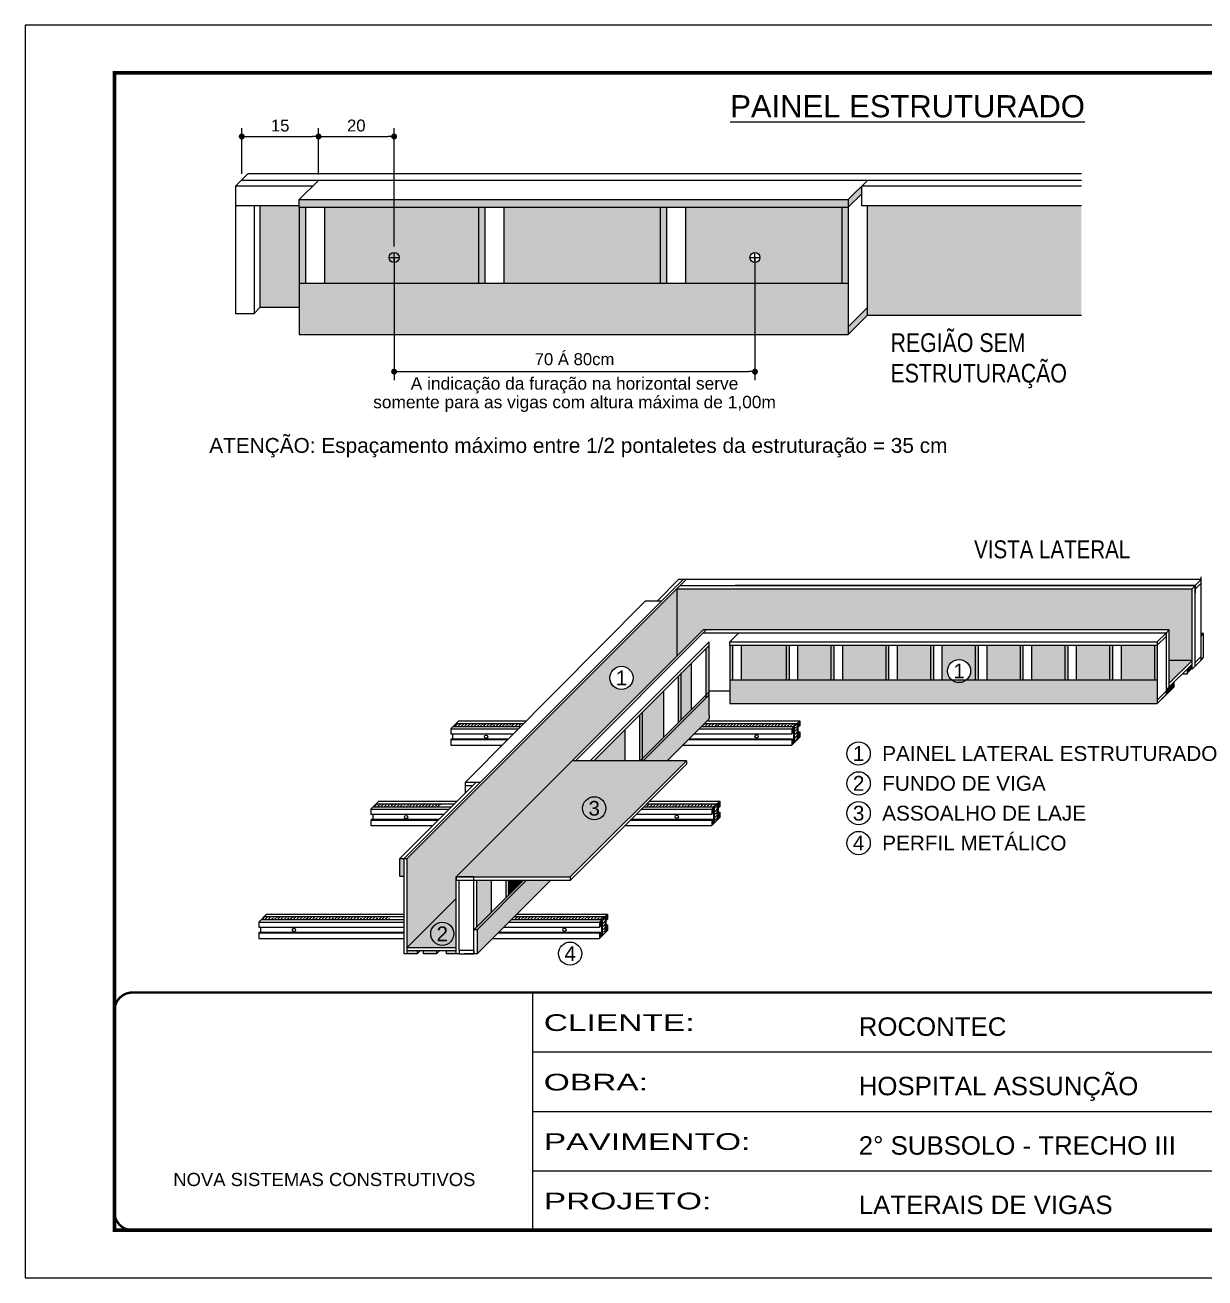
# Model space of a CAD drawing. Extents: x 137137 to 143418, y 10464 to 34486.
# Drawn here: x 141906 to 142895, y 33436 to 34486 of the extents above; entities that cross this region are included whole.
import ezdxf
from ezdxf.enums import TextEntityAlignment as Align

# ---------------------------------------------------------------- set-up
doc = ezdxf.new("R2010")
doc.units = 0
doc.linetypes.add('CONTINUO', pattern=[0])
doc.linetypes.add('DASHED', pattern=[0.75, 0.5, -0.25])
for name, color, linetype, lineweight in [('CARIMBO', 255, 'Continuous', 9), ('Demarcação 1', 251, 'Continuous', 9), ('Folhas', 255, 'Continuous', 9), ('SARRAFO DE PRESSAO', 251, 'DASHED', 9)]:
    doc.layers.add(name, color=color, linetype=linetype, lineweight=lineweight)
doc.layers.add('COTA', color=241, linetype='Continuous')
doc.layers.add('Demarcação 2', color=7, linetype='Continuous', lineweight=9, true_color=0xe0e0e0)
doc.styles.add('ARIAL', font='arial.ttf')
doc.styles.add('CESAR1', font='arial.ttf', dxfattribs={"oblique": 15})
doc.styles.get("Standard").update_dxf_attribs({"font": 'arial.ttf'})
doc.styles.add('Tecnologia', font='')
doc.styles.add('texto', font='ARIALN.TTF')
doc.styles.get('Tecnologia').set_extended_font_data('Forgotten Futurist')
doc.dimstyles.new('1x', dxfattribs={"dimtxt": 10, "dimasz": 5, "dimexe": 7, "dimexo": 5, "dimgap": 4, "dimtad": 1, "dimdec": 1, "dimdsep": 46, "dimtxsty": 'Standard', "dimblk": 'DOT', "dimcen": 0.09, "dimclrd": 4, "dimclre": 4, "dimclrt": 2, "dimadec": 0, "dimazin": 2, "dimtfac": 1, "dimtdec": 1, "dimtmove": 0, "dimatfit": 3, "dimldrblk": 'DOT', "dimfxl": 1, "dimtolj": 1, "dimtzin": 0, "dimlwd": 9, "dimlwe": 9, "dimarcsym": 0})
pattern_1 = [(45, (139684.7947, 82125.0667), (0.99436891, 3.64601934), [4.6875, -0.9375, 0, -0.9375])]

# ---------------------------------------------------------------- blocks, each defined once
blk = doc.blocks.new('9999999999')
at = {"color": 30, "linetype": 'CONTINUO'}
for p, q in [((98564.6, 34230.2), (98564.6, 34429.4)), ((98564.6, 34379.6), (99584, 34379.6)), ((98564.6, 34329.8), (99488, 34329.8)), ((98564.6, 34280), (99488, 34280))]:
    blk.add_line(p, q, dxfattribs=at)
at = {"color": 30, "linetype": 'CONTINUO', "const_width": 2}
blk.add_lwpolyline([(99584, 34230.2), (99584, 34414.4, 0.414214), (99569, 34429.4), (98229, 34429.4, 0.414214), (98214, 34414.4), (98214, 34245.2, 0.414214), (98229, 34230.2), (99584, 34230.2)], format="xyb", dxfattribs=at)
at = {"layer": 'Folhas'}
blk.add_lwpolyline([(98139, 34190.2), (99624, 34190.2), (99624, 35240.2), (98139, 35240.2)], close=True, dxfattribs=at)
at = {"layer": 'Folhas', "color": 30, "const_width": 3}
blk.add_lwpolyline([(98214, 34230.2), (99584, 34230.2), (99584, 35200.2), (98214, 35200.2)], close=True, dxfattribs=at)
at = {"color": 7, "linetype": 'Continuous', "ltscale": 5, "style": 'ARIAL'}
for s, height, p in [('ROCONTEC', 15.48, (98837.7, 34393.1)), ('HOSPITAL ASSUNÇÃO', 15.483, (98837.7, 34343.3)), ('2° SUBSOLO - TRECHO III', 15.483, (98837.7, 34293.5)), ('NOVA SISTEMAS CONSTRUTIVOS', 11.059, (98263.2, 34267.2)), ('LATERAIS DE VIGAS', 15.483, (98837.7, 34243.7))]:
    blk.add_text(s, height=height, dxfattribs=at).set_placement(p)
at = {"layer": 'Folhas', "color": 7, "style": 'Tecnologia', "width": 1.5}
for s, p in [('CLIENTE:', (98573.7, 34397.2)), ('OBRA:', (98573.7, 34347.3)), ('PAVIMENTO:', (98573.7, 34297.5)), ('PROJETO:', (98573.7, 34247.7))]:
    blk.add_text(s, height=14, dxfattribs=at).set_placement(p)
blk = doc.blocks.new('_Dot')
at = {"color": 0, "linetype": 'ByBlock', "lineweight": -2}
blk.add_line((-0.5, 0), (-1, 0), dxfattribs=at)
at = {"color": 0, "linetype": 'ByBlock', "const_width": 0.5}
blk.add_lwpolyline([(-0.25, 0, 1), (0.25, 0, 1)], format="xyb", close=True, dxfattribs=at)
blk = doc.blocks.new('*D10')
at = {"layer": 'COTA', "color": 4, "lineweight": 9, "transparency": 16777216}
for p, q in [((142087.4, 34361), (142087.4, 34399.4)), ((142151.8, 34360.6), (142151.8, 34399.4)), ((142092.4, 34392.4), (142146.8, 34392.4))]:
    blk.add_line(p, q, dxfattribs=at)
at = {"layer": 'Defpoints', "color": 0, "transparency": 16777216}
for p in [(142151.8, 34392.4), (142087.4, 34356), (142151.8, 34355.6)]:
    blk.add_point(p, dxfattribs=at)
at = {"layer": 'COTA', "color": 4, "lineweight": 9, "transparency": 16777216, "xscale": 5, "yscale": 5, "zscale": 5, "rotation": 180}
blk.add_blockref('_Dot', (142087.4, 34392.4), dxfattribs=at)
at = {"layer": 'COTA', "color": 4, "lineweight": 9, "transparency": 16777216, "xscale": 5, "yscale": 5, "zscale": 5}
blk.add_blockref('_Dot', (142151.8, 34392.4), dxfattribs=at)
at = {"layer": 'COTA', "color": 2, "transparency": 16777216, "insert": (142119.6, 34401.5), "char_height": 10, "attachment_point": 5}
blk.add_mtext('\\A1;15', dxfattribs=at)
blk = doc.blocks.new('*D11')
at = {"layer": 'COTA', "color": 4, "lineweight": 9, "transparency": 16777216}
for p, q in [((142151.8, 34360.6), (142151.8, 34399.4)), ((142215.1, 34300.1), (142215.1, 34399.4)), ((142156.8, 34392.4), (142210.1, 34392.4))]:
    blk.add_line(p, q, dxfattribs=at)
at = {"layer": 'Defpoints', "color": 0, "transparency": 16777216}
for p in [(142215.1, 34392.4), (142151.8, 34355.6), (142215.1, 34295.1)]:
    blk.add_point(p, dxfattribs=at)
at = {"layer": 'COTA', "color": 4, "lineweight": 9, "transparency": 16777216, "xscale": 5, "yscale": 5, "zscale": 5, "rotation": 180}
blk.add_blockref('_Dot', (142151.8, 34392.4), dxfattribs=at)
at = {"layer": 'COTA', "color": 4, "lineweight": 9, "transparency": 16777216, "xscale": 5, "yscale": 5, "zscale": 5}
blk.add_blockref('_Dot', (142215.1, 34392.4), dxfattribs=at)
at = {"layer": 'COTA', "color": 2, "transparency": 16777216, "insert": (142183.4, 34401.5), "char_height": 10, "attachment_point": 5}
blk.add_mtext('\\A1;20', dxfattribs=at)
blk = doc.blocks.new('*D12')
at = {"layer": 'COTA', "color": 4, "lineweight": 9, "transparency": 16777216}
for p, q in [((142215.1, 34290.1), (142215.1, 34188.3)), ((142517.5, 34290.1), (142517.5, 34188.3)), ((142220.1, 34195.3), (142512.5, 34195.3))]:
    blk.add_line(p, q, dxfattribs=at)
at = {"layer": 'Defpoints', "color": 0, "transparency": 16777216}
for p in [(142215.1, 34295.1), (142517.5, 34295.1), (142517.5, 34195.3)]:
    blk.add_point(p, dxfattribs=at)
at = {"layer": 'COTA', "color": 4, "lineweight": 9, "transparency": 16777216, "xscale": 5, "yscale": 5, "zscale": 5, "rotation": 180}
blk.add_blockref('_Dot', (142215.1, 34195.3), dxfattribs=at)
at = {"layer": 'COTA', "color": 4, "lineweight": 9, "transparency": 16777216, "xscale": 5, "yscale": 5, "zscale": 5}
blk.add_blockref('_Dot', (142517.5, 34195.3), dxfattribs=at)
at = {"layer": 'COTA', "color": 2, "transparency": 16777216, "insert": (142366.3, 34205.7), "char_height": 10, "attachment_point": 5}
blk.add_mtext('\\A1;70 Á 80cm', dxfattribs=at)

msp = doc.modelspace()

# ---------------------------------------------------------------- hatches: boundary and pattern name
for points in [[(142606.98, 34344.4), (142606.98, 34350.77), (142595.63, 34339.52), (142595.63, 34333.14)], [(142438.03, 34269.43), (142443.36, 34269.43), (142443.36, 34333.14), (142438.03, 34333.14)], [(142883.89, 33946.08), (142883.89, 33950.28), (142879.66, 33946.08), (142879.66, 33941.89)], [(142868.72, 33935.24), (142862.74, 33929.3), (142862.74, 33925.11), (142868.72, 33931.04)], [(142223.5, 33787.26), (142219.83, 33787.26), (142219.83, 33772.4), (142223.5, 33772.4)]]:
    msp.add_hatch(color=256).paths.add_polyline_path(points)
at = {"linetype": 'ByBlock', "ltscale": 2}
for points in [[(142595.63, 34339.52), (142135.58, 34339.52), (142135.58, 34333.14), (142595.63, 34333.14)], [(142135.47, 34269.43), (142140.79, 34269.43), (142140.79, 34333.03), (142135.47, 34333.03)], [(142285.65, 34269.43), (142290.97, 34269.43), (142290.97, 34333.03), (142285.65, 34333.03)], [(142893.52, 33975.87), (142891.5, 33975.87), (142891.5, 33973.64)], [(142476.6, 33921.93), (142478.95, 33924.29), (142478.95, 33965.73), (142476.6, 33963.37)], [(142496.25, 33937.17), (142498.69, 33937.17), (142498.69, 33965.89), (142496.25, 33965.89)], [(142543.53, 33937.17), (142545.97, 33937.17), (142545.97, 33965.89), (142543.53, 33965.89)], [(142581.06, 33937.17), (142583.5, 33937.17), (142583.5, 33965.89), (142581.06, 33965.89)], [(142626.99, 33937.17), (142629.43, 33937.17), (142629.43, 33965.89), (142626.99, 33965.89)], [(142664.53, 33937.17), (142666.96, 33937.17), (142666.96, 33965.89), (142664.53, 33965.89)], [(142702.06, 33937.17), (142704.5, 33937.17), (142704.5, 33965.89), (142702.06, 33965.89)], [(142739.59, 33937.17), (142742.03, 33937.17), (142742.03, 33965.89), (142739.59, 33965.89)], [(142777.13, 33937.17), (142779.56, 33937.17), (142779.56, 33965.89), (142777.13, 33965.89)], [(142814.66, 33937.17), (142817.1, 33937.17), (142817.1, 33965.89), (142814.66, 33965.89)], [(142852.19, 33937.17), (142854.63, 33937.17), (142854.63, 33965.89), (142852.19, 33965.89)], [(142453.26, 33901.07), (142455.61, 33903.43), (142455.61, 33942.72), (142453.26, 33940.37)], [(142476.71, 33922.04), (142476.71, 33924.52), (142423.31, 33871.12), (142423.31, 33869.23), (142423.9, 33869.23)], [(142423.2, 33909.98), (142420.85, 33907.63), (142420.85, 33869.13), (142423.2, 33869.13)], [(142326.04, 33769.11), (142323.47, 33769.11), (142282.02, 33727.65), (142284.58, 33727.65)], [(142308.83, 33754.46), (142311.18, 33756.82), (142311.18, 33769), (142308.83, 33769)]]:
    msp.add_hatch(color=256, dxfattribs=at).paths.add_polyline_path(points)
h = msp.add_hatch(color=256)
h.paths.add_polyline_path([(142595.63, 34232.89), (142595.63, 34226.51), (142611.86, 34242.6), (142611.86, 34248.98)])
h.paths.add_polyline_path([(142590.31, 34269.43), (142595.63, 34269.43), (142595.63, 34333.14), (142590.31, 34333.14)])
at = {"linetype": 'Continuous', "ltscale": 1.5}
h = msp.add_hatch(dxfattribs=at)
h.set_pattern_fill('ANSI36', color=256, scale=15, style=0)
h.set_pattern_definition(pattern_1)
h.paths.add_polyline_path([(142267.26, 33900.56), (142264.76, 33898.05), (142321.32, 33898.05), (142323.81, 33900.56)])
h = msp.add_hatch(dxfattribs=at)
h.set_pattern_fill('ANSI36', color=256, scale=15, style=0)
h.set_pattern_definition(pattern_1)
h.paths.add_polyline_path([(142552.95, 33900.56), (142475.22, 33900.56), (142472.72, 33898.05), (142550.45, 33898.05)])
h.paths.add_polyline_path([(142552.95, 33900.56), (142550.45, 33898.05), (142550.45, 33884.44), (142552.95, 33886.94)])
h = msp.add_hatch(dxfattribs=at)
h.set_pattern_fill('ANSI36', color=256, scale=15, style=0)
h.set_pattern_definition(pattern_1)
h.paths.add_polyline_path([(142200.28, 33833.19), (142197.78, 33830.68), (142254.34, 33830.68), (142256.84, 33833.19)])
h = msp.add_hatch(dxfattribs=at)
h.set_pattern_fill('ANSI36', color=256, scale=15, style=0)
h.set_pattern_definition(pattern_1)
h.paths.add_polyline_path([(142485.97, 33833.19), (142483.47, 33830.68), (142483.47, 33817.07), (142485.97, 33819.57)])
h.paths.add_polyline_path([(142426.97, 33833.19), (142424.46, 33830.68), (142483.47, 33830.68), (142485.97, 33833.19)])
h = msp.add_hatch(dxfattribs=at)
h.set_pattern_fill('ANSI36', color=256, scale=15, style=0)
h.set_pattern_definition(pattern_1)
h.paths.add_polyline_path([(142106.21, 33738.56), (142103.7, 33736.06), (142211.18, 33736.06), (142211.18, 33738.56)])
h = msp.add_hatch(dxfattribs=at)
h.set_pattern_fill('ANSI36', color=256, scale=15, style=0)
h.set_pattern_definition(pattern_1)
h.paths.add_polyline_path([(142391.9, 33738.56), (142389.39, 33736.06), (142389.39, 33722.45), (142391.9, 33724.95)])
h.paths.add_polyline_path([(142315.8, 33738.56), (142313.29, 33736.06), (142389.39, 33736.06), (142391.9, 33738.56)])
at = {"linetype": 'ByBlock', "ltscale": 2}
h = msp.add_hatch(color=256, dxfattribs=at)
h.paths.add_polyline_path([(142234.28, 33710.27), (142226.06, 33710.27), (142226.06, 33707.35), (142234.28, 33707.35)])
h.paths.add_polyline_path([(142250.58, 33710.27), (142239.79, 33710.27), (142239.79, 33707.35), (142250.58, 33707.35)])
h.paths.add_polyline_path([(142267.13, 33710.27), (142258.91, 33710.27), (142258.91, 33707.35), (142267.13, 33707.35)])
at = {"layer": 'Demarcação 1'}
h = msp.add_hatch(color=256, dxfattribs=at)
h.paths.add_polyline_path([(142245.79, 33724.17, 1), (142265.15, 33724.17, 1)], flags=17)
h.paths.add_polyline_path([(142267.13, 33771.87), (142452.17, 33956.91), (142452.17, 34013.38), (142452.17, 34013.38), (142226.06, 33787.27), (142226.06, 33712.84), (142267.13, 33753.9)])
h.paths.add_polyline_path([(142395.99, 33938.7, -1), (142415.34, 33938.7, -1)], flags=16)
h.paths.add_polyline_path([(142247.59, 33714.92), (142263.35, 33714.92), (142263.35, 33733.47), (142247.59, 33733.47)], flags=24)
h.paths.add_polyline_path([(142397.79, 33929.45), (142413.54, 33929.45), (142413.54, 33948.01), (142397.79, 33948.01)], flags=24)
for points in [[(142452.17, 33956.91), (142474.11, 33978.85), (142864.67, 33978.85), (142864.67, 33953.22), (142883.89, 33953.22), (142883.89, 34013.38), (142452.17, 34013.38)], [(142864.67, 33953.22), (142864.67, 33934.17), (142883.89, 33953.22)]]:
    msp.add_hatch(color=256, dxfattribs=at).paths.add_polyline_path(points)
h = msp.add_hatch(color=256, dxfattribs=at)
h.paths.add_polyline_path([(142226.06, 33712.84), (142267.13, 33712.84), (142267.13, 33753.9)])
h.paths.add_polyline_path([(142245.79, 33724.17, -1), (142265.15, 33724.17, -1)], flags=16)
h.paths.add_polyline_path([(142247.59, 33714.92), (142263.35, 33714.92), (142263.35, 33733.47), (142247.59, 33733.47)], flags=24)
at = {"layer": 'Demarcação 2'}
for points in [[(142135.58, 34333.14), (142135.58, 34333.14), (142135.58, 34333.14), (142135.58, 34334.2), (142102.58, 34334.2), (142102.58, 34248.98), (142135.58, 34248.98)], [(142157.13, 34269.43), (142285.76, 34269.43), (142285.76, 34333.14), (142157.13, 34333.14)], [(142307.31, 34269.43), (142438.03, 34269.43), (142438.03, 34333.14), (142307.31, 34333.14)], [(142611.86, 34334.2), (142611.86, 34242.6), (142791.14, 34242.6), (142791.14, 34334.2)], [(142595.63, 34269.43), (142135.58, 34269.43), (142135.58, 34232.89), (142135.58, 34226.51), (142595.63, 34226.51)], [(142506.22, 33937.17), (142543.63, 33937.17), (142543.63, 33965.99), (142506.22, 33965.99)], [(142553.5, 33937.17), (142581.17, 33937.17), (142581.17, 33965.99), (142553.5, 33965.99)], [(142591.03, 33937.17), (142627.1, 33937.17), (142627.1, 33965.99), (142591.03, 33965.99)], [(142636.97, 33937.17), (142664.63, 33937.17), (142664.63, 33965.99), (142636.97, 33965.99)], [(142712.03, 33937.17), (142739.7, 33937.17), (142739.7, 33965.99), (142712.03, 33965.99)], [(142749.57, 33937.17), (142777.23, 33937.17), (142777.23, 33965.99), (142749.57, 33965.99)], [(142787.1, 33937.17), (142814.77, 33937.17), (142814.77, 33965.99), (142787.1, 33965.99)], [(142824.63, 33937.17), (142852.3, 33937.17), (142852.3, 33965.99), (142824.63, 33965.99)], [(142455.72, 33903.53), (142464.39, 33912.2), (142464.39, 33951.16), (142455.72, 33942.49)], [(142854.74, 33937.17), (142695.07, 33937.17, -0.3830345), (142682.14, 33937.17), (142496.36, 33937.17), (142496.36, 33917.17), (142854.74, 33917.17)], [(142423.31, 33871.12), (142441.05, 33888.86), (142441.05, 33927.82), (142423.31, 33910.09)], [(142479.06, 33907.31), (142479.06, 33924.39), (142423.9, 33869.23), (142443.9, 33869.23), (142479.05, 33904.39)], [(142382.46, 33869.23), (142408.64, 33869.23), (142408.64, 33895.41)], [(142284.37, 33730), (142296.61, 33742.25), (142296.61, 33769.11), (142284.37, 33769.11)], [(142346.34, 33769.11), (142340.85, 33769.11), (142326.04, 33769.11), (142284.58, 33727.65), (142284.58, 33707.35)], [(142311.29, 33756.92), (142323.47, 33769.11), (142311.29, 33769.11)]]:
    msp.add_hatch(color=256, dxfattribs=at).paths.add_polyline_path(points)
h = msp.add_hatch(color=256, dxfattribs=at)
h.paths.add_polyline_path([(142513.36, 34290.96, -1), (142521.72, 34290.96, -1)], flags=16)
h.paths.add_polyline_path([(142459.58, 34269.43), (142590.31, 34269.43), (142590.31, 34333.14), (142459.58, 34333.14)])
h = msp.add_hatch(color=256, dxfattribs=at)
h.paths.add_polyline_path([(142698.28, 33944.37, -1), (142678.93, 33944.37, -1)], flags=16)
h.paths.add_polyline_path([(142680.73, 33935.12), (142696.48, 33935.12), (142696.48, 33953.67), (142680.73, 33953.67)], flags=24)
h.paths.add_polyline_path([(142674.5, 33937.17), (142702.17, 33937.17), (142702.17, 33965.99), (142674.5, 33965.99)])
h = msp.add_hatch(color=256, dxfattribs=at)
h.paths.add_polyline_path([(142267.13, 33771.87), (142269.7, 33771.87), (142282.02, 33771.87), (142362.77, 33771.87), (142460.13, 33869.23), (142364.49, 33869.23)])
h.paths.add_polyline_path([(142374.87, 33819.86), (142390.73, 33819.86), (142390.73, 33838.74), (142374.87, 33838.74)], flags=24)

# ---------------------------------------------------------------- linework, layer by layer
at = {"linetype": 'ByBlock', "ltscale": 2}
for p, q in [((142082.15, 34350.77), (142092.59, 34361.21)), ((142082.15, 34350.77), (142082.15, 34334.2)), ((142151.8, 34355.61), (142135.58, 34339.52)), ((142611.86, 34355.61), (142595.63, 34339.52)), ((142606.98, 34334.2), (142606.98, 34350.77)), ((142135.58, 34339.52), (142595.63, 34339.52)), ((142135.58, 34333.14), (142135.58, 34339.52)), ((142606.98, 34344.4), (142595.63, 34333.14)), ((142595.63, 34339.52), (142595.63, 34226.51)), ((142082.15, 34334.2), (142082.15, 34244.15)), ((142097.75, 34334.2), (142097.75, 34244.15)), ((142102.58, 34334.2), (142102.58, 34248.98)), ((142135.58, 34333.14), (142135.58, 34226.51)), ((142135.58, 34333.14), (142135.58, 34232.89)), ((142135.58, 34333.14), (142595.63, 34333.14)), ((142140.9, 34333.14), (142140.9, 34269.43)), ((142157.13, 34269.43), (142157.13, 34333.14)), ((142285.76, 34333.14), (142285.76, 34269.43)), ((142291.09, 34333.14), (142291.09, 34269.43)), ((142307.31, 34269.43), (142307.31, 34333.14)), ((142438.03, 34333.14), (142438.03, 34269.43)), ((142443.36, 34333.14), (142443.36, 34269.43)), ((142459.58, 34269.43), (142459.58, 34333.14)), ((142590.31, 34333.14), (142590.31, 34269.43)), ((142611.86, 34242.6), (142611.86, 34334.2)), ((142097.75, 34244.15), (142102.58, 34248.98)), ((142135.58, 34248.98), (142102.58, 34248.98)), ((142135.58, 34248.98), (142102.58, 34248.98)), ((142611.86, 34248.98), (142595.63, 34232.89)), ((142611.86, 34242.6), (142595.63, 34226.51)), ((142891.5, 34018.08), (142886.45, 34013.07)), ((142367.06, 33869.23), (142476.67, 33978.85)), ((142862.17, 33976.28), (142864.67, 33978.85)), ((142503.79, 33976.28), (142496.36, 33968.91)), ((142496.36, 33968.91), (142854.74, 33968.91)), ((142496.36, 33966), (142496.36, 33968.91)), ((142862.17, 33976.28), (142854.74, 33968.91)), ((142862.17, 33973.36), (142854.74, 33965.99)), ((142854.74, 33968.91), (142854.74, 33965.99)), ((142862.17, 33976.28), (142862.17, 33924.54)), ((142891.5, 33973.64), (142893.52, 33975.87)), ((142893.52, 33975.87), (142891.5, 33975.87)), ((142893.52, 33955.87), (142893.52, 33975.87)), ((142476.71, 33922.04), (142476.71, 33963.48)), ((142479.06, 33907.31), (142479.06, 33965.83)), ((142496.36, 33966), (142496.36, 33917.17)), ((142496.36, 33966), (142496.36, 33937.17)), ((142496.36, 33965.99), (142854.74, 33965.99)), ((142498.8, 33966), (142498.8, 33937.17)), ((142506.22, 33937.17), (142506.22, 33966)), ((142543.63, 33966), (142543.63, 33937.17)), ((142546.07, 33966), (142546.07, 33937.17)), ((142553.5, 33937.17), (142553.5, 33966)), ((142581.17, 33966), (142581.17, 33937.17)), ((142583.61, 33966), (142583.61, 33937.17)), ((142591.03, 33937.17), (142591.03, 33966)), ((142627.1, 33966), (142627.1, 33937.17)), ((142629.54, 33966), (142629.54, 33937.17)), ((142636.97, 33937.17), (142636.97, 33966)), ((142664.63, 33966), (142664.63, 33937.17)), ((142667.07, 33966), (142667.07, 33937.17)), ((142674.5, 33937.17), (142674.5, 33966)), ((142702.17, 33965.99), (142702.17, 33937.17)), ((142704.6, 33965.99), (142704.6, 33937.17)), ((142712.03, 33937.17), (142712.03, 33965.99)), ((142739.7, 33965.99), (142739.7, 33937.17)), ((142742.14, 33965.99), (142742.14, 33937.17)), ((142749.57, 33937.17), (142749.57, 33965.99)), ((142777.23, 33965.99), (142777.23, 33937.17)), ((142779.67, 33965.99), (142779.67, 33937.17)), ((142787.1, 33937.17), (142787.1, 33965.99)), ((142814.77, 33965.99), (142814.77, 33937.17)), ((142817.2, 33965.99), (142817.2, 33937.17)), ((142824.63, 33937.17), (142824.63, 33965.99)), ((142852.3, 33965.99), (142852.3, 33937.17)), ((142854.74, 33965.99), (142854.74, 33917.17)), ((142464.39, 33912.2), (142464.39, 33951.16)), ((142891.5, 33953.64), (142883.89, 33946.08)), ((142891.5, 33953.64), (142893.52, 33955.87)), ((142453.37, 33901.18), (142453.37, 33940.48)), ((142455.72, 33903.53), (142455.72, 33942.83)), ((142479.06, 33926.87), (142421.42, 33869.23)), ((142441.05, 33888.86), (142441.05, 33928.16)), ((142496.36, 33927.46), (142479.06, 33927.46)), ((142862.17, 33927.46), (142854.74, 33920.09)), ((142868.72, 33931.04), (142858.34, 33920.74)), ((142864.67, 33927.03), (142862.17, 33924.54)), ((142862.17, 33924.54), (142854.74, 33917.17)), ((142420.96, 33869.23), (142420.96, 33907.73)), ((142423.31, 33869.23), (142423.31, 33910.09)), ((142479.06, 33907.31), (142479.05, 33904.39)), ((142262.69, 33895.98), (142262.69, 33891.79)), ((142262.69, 33895.98), (142305.93, 33895.98)), ((142262.69, 33895.98), (142319.27, 33895.98)), ((142264.76, 33898.05), (142321.32, 33898.05)), ((142267.26, 33900.56), (142323.81, 33900.56)), ((142269.33, 33902.62), (142325.87, 33902.62)), ((142470.65, 33895.98), (142548.38, 33895.98)), ((142472.72, 33898.05), (142550.45, 33898.05)), ((142475.22, 33900.56), (142552.95, 33900.56)), ((142477.29, 33902.62), (142555.02, 33902.62)), ((142548.38, 33895.98), (142548.38, 33891.79)), ((142549.02, 33895.71), (142549.02, 33892.43)), ((142549.82, 33896.51), (142549.82, 33884.59)), ((142550.45, 33898.05), (142550.45, 33884.44)), ((142552.95, 33900.56), (142552.95, 33886.94)), ((142553.58, 33900.27), (142553.58, 33888.34)), ((142553.58, 33897.81), (142554.4, 33897.81)), ((142554.4, 33901.09), (142554.4, 33897.81)), ((142262.69, 33891.79), (142315.1, 33891.79)), ((142262.69, 33886.92), (142310.26, 33886.92)), ((142263.33, 33887.56), (142310.89, 33887.56)), ((142264.13, 33891.79), (142264.13, 33887.56)), ((142461.58, 33886.92), (142548.38, 33886.92)), ((142462.22, 33887.56), (142549.02, 33887.56)), ((142466.45, 33891.79), (142548.38, 33891.79)), ((142549.02, 33884.59), (142549.82, 33884.59)), ((142553.58, 33893.56), (142555.02, 33893.56)), ((142553.58, 33892.94), (142554.4, 33892.94)), ((142553.58, 33889.16), (142554.4, 33889.16)), ((142554.4, 33892.94), (142554.4, 33889.16)), ((142262.69, 33882.37), (142292.4, 33882.37)), ((142262.69, 33882.37), (142305.73, 33882.37)), ((142457.03, 33882.37), (142548.38, 33882.37)), ((142460.25, 33869.23), (142460.25, 33866.47)), ((142274.83, 33842.26), (142274.83, 33851.28)), ((142274.83, 33848.36), (142280.93, 33848.36)), ((142200.28, 33833.19), (142265.75, 33833.19)), ((142202.35, 33835.25), (142267.82, 33835.25)), ((142426.95, 33833.19), (142485.97, 33833.19)), ((142429.02, 33835.25), (142488.04, 33835.25)), ((142485.97, 33833.19), (142485.97, 33819.57)), ((142486.6, 33832.9), (142486.6, 33820.97)), ((142487.42, 33833.72), (142487.42, 33830.44)), ((142195.71, 33828.61), (142238.95, 33828.61)), ((142195.71, 33828.61), (142261.18, 33828.61)), ((142195.71, 33828.61), (142195.71, 33824.42)), ((142195.71, 33824.42), (142256.98, 33824.42)), ((142197.15, 33824.42), (142197.15, 33820.19)), ((142197.78, 33830.68), (142263.24, 33830.68)), ((142418.18, 33824.42), (142481.4, 33824.42)), ((142422.38, 33828.61), (142481.4, 33828.61)), ((142424.44, 33830.68), (142483.47, 33830.68)), ((142481.4, 33828.61), (142481.4, 33824.42)), ((142482.04, 33828.34), (142482.04, 33825.06)), ((142482.84, 33829.14), (142482.84, 33817.22)), ((142483.47, 33830.68), (142483.47, 33817.07)), ((142486.6, 33830.44), (142487.42, 33830.44)), ((142486.6, 33826.19), (142488.04, 33826.19)), ((142486.6, 33825.57), (142487.42, 33825.57)), ((142486.6, 33821.79), (142487.42, 33821.79)), ((142487.42, 33825.57), (142487.42, 33821.79)), ((142195.71, 33819.55), (142252.11, 33819.55)), ((142195.71, 33815), (142225.42, 33815)), ((142195.71, 33815), (142247.56, 33815)), ((142196.35, 33820.19), (142252.75, 33820.19)), ((142408.76, 33815), (142481.4, 33815)), ((142413.31, 33819.55), (142481.4, 33819.55)), ((142413.95, 33820.19), (142482.04, 33820.19)), ((142482.04, 33817.22), (142482.84, 33817.22)), ((142219.83, 33772.4), (142219.83, 33787.26)), ((142223.5, 33787.27), (142226.06, 33787.27)), ((142219.83, 33772.4), (142223.5, 33772.4)), ((142267.13, 33771.87), (142269.7, 33771.87)), ((142272.91, 33769.11), (142340.85, 33769.11)), ((142282.02, 33710.27), (142282.02, 33769.11)), ((142284.37, 33730), (142284.37, 33768.97)), ((142296.61, 33742.25), (142296.61, 33769.11)), ((142308.93, 33754.57), (142308.93, 33769.11)), ((142311.29, 33756.92), (142311.29, 33769.11)), ((142362.77, 33771.87), (142362.77, 33769.11)), ((142106.21, 33738.56), (142223.5, 33738.56)), ((142108.28, 33740.63), (142223.5, 33740.63)), ((142315.8, 33738.56), (142391.9, 33738.56)), ((142317.86, 33740.63), (142393.97, 33740.63)), ((142391.9, 33738.56), (142391.9, 33724.95)), ((142392.52, 33738.27), (142392.52, 33726.35)), ((142393.34, 33739.09), (142393.34, 33735.82)), ((142101.64, 33733.99), (142197.84, 33733.99)), ((142101.64, 33733.99), (142223.5, 33733.99)), ((142101.64, 33733.99), (142101.64, 33729.8)), ((142101.64, 33729.8), (142223.5, 33729.8)), ((142103.08, 33729.8), (142103.08, 33725.57)), ((142103.7, 33736.06), (142223.5, 33736.06)), ((142307.03, 33729.8), (142387.32, 33729.8)), ((142311.22, 33733.99), (142387.32, 33733.99)), ((142313.29, 33736.06), (142389.39, 33736.06)), ((142387.32, 33733.99), (142387.32, 33729.8)), ((142387.96, 33733.71), (142387.96, 33730.44)), ((142388.77, 33734.52), (142388.77, 33722.59)), ((142389.39, 33736.06), (142389.39, 33722.45)), ((142392.52, 33735.82), (142393.34, 33735.82)), ((142392.52, 33731.57), (142393.97, 33731.57)), ((142392.52, 33730.95), (142393.34, 33730.95)), ((142392.52, 33727.17), (142393.34, 33727.17)), ((142393.34, 33730.95), (142393.34, 33727.17)), ((142101.64, 33724.93), (142223.5, 33724.93)), ((142101.64, 33720.38), (142197.84, 33720.38)), ((142101.64, 33720.38), (142223.5, 33720.38)), ((142102.27, 33725.57), (142223.5, 33725.57)), ((142297.61, 33720.38), (142387.32, 33720.38)), ((142302.16, 33724.93), (142387.32, 33724.93)), ((142302.8, 33725.57), (142387.96, 33725.57)), ((142387.96, 33722.59), (142388.77, 33722.59)), ((142282.02, 33710.27), (142282.02, 33707.35))]:
    msp.add_line(p, q, dxfattribs=at)
for p, q in [((142791.14, 34361.21), (142092.59, 34361.21)), ((142146.93, 34350.77), (142082.15, 34350.77)), ((142791.14, 34355.61), (142086.98, 34355.61)), ((142791.14, 34350.77), (142606.98, 34350.77)), ((142135.58, 34334.2), (142082.15, 34334.2)), ((142791.14, 34334.2), (142606.98, 34334.2)), ((142135.45, 34269.43), (142595.63, 34269.43)), ((142082.15, 34244.15), (142097.75, 34244.15)), ((142135.58, 34226.51), (142595.63, 34226.51)), ((142457.22, 34021), (142223.5, 33787.27)), ((142459.79, 34021), (142226.06, 33787.27)), ((142453.56, 34021), (142435.47, 34002.9)), ((142891.5, 34021), (142453.56, 34021)), ((142891.5, 34021), (142886.45, 34015.95)), ((142891.5, 33955.87), (142891.5, 34023.24)), ((142891.5, 33953.64), (142891.5, 34021)), ((142452.17, 34013.38), (142883.89, 34013.38)), ((142452.17, 34013.38), (142452.17, 33956.91)), ((142454.74, 34015.95), (142886.45, 34015.95)), ((142886.45, 34015.95), (142500.84, 34015.95)), ((142886.45, 34015.95), (142883.89, 34013.38)), ((142883.89, 33946.08), (142883.89, 34013.38)), ((142886.45, 33948.63), (142886.45, 34015.95)), ((142886.45, 34015.95), (142886.45, 34009.79)), ((142425.57, 34002.9), (142274.83, 33851.28)), ((142439.13, 34002.9), (142425.57, 34002.9)), ((142474.11, 33978.85), (142267.13, 33771.87)), ((142864.67, 33978.85), (142474.11, 33978.85)), ((142864.67, 33927.03), (142864.67, 33978.85)), ((142379.38, 33869.23), (142479.06, 33968.91)), ((142862.17, 33976.28), (142474.11, 33976.28)), ((142479.06, 33917.17), (142479.06, 33968.91)), ((142382.46, 33869.23), (142479.06, 33965.83)), ((142883.89, 33950.28), (142862.74, 33929.3)), ((142883.89, 33953.22), (142864.67, 33934.17)), ((142891.5, 33956.56), (142886.45, 33951.51)), ((142496.36, 33937.17), (142854.74, 33937.17)), ((142879.66, 33941.89), (142875.43, 33941.89)), ((142879.66, 33946.08), (142879.66, 33941.89)), ((142868.72, 33931.04), (142868.72, 33935.24)), ((142479.05, 33924.39), (142423.9, 33869.23)), ((142496.36, 33917.17), (142854.74, 33917.17)), ((142269.33, 33902.62), (142262.69, 33895.98)), ((142408.64, 33869.23), (142408.64, 33895.41)), ((142479.05, 33904.39), (142443.9, 33869.23)), ((142555.02, 33902.62), (142548.38, 33895.98)), ((142549.82, 33896.51), (142549.02, 33895.71)), ((142554.4, 33901.09), (142553.58, 33900.27)), ((142555.02, 33898.43), (142554.4, 33897.81)), ((142549.02, 33892.43), (142548.38, 33891.79)), ((142555.02, 33889.01), (142548.38, 33882.37)), ((142549.82, 33884.59), (142549.02, 33883.78)), ((142554.4, 33889.16), (142553.58, 33888.34)), ((142555.02, 33893.56), (142554.4, 33892.94)), ((142362.77, 33771.87), (142460.13, 33869.23)), ((142362.89, 33769.11), (142460.25, 33866.47)), ((142460.25, 33869.23), (142364.49, 33869.23)), ((142283.85, 33851.28), (142219.83, 33787.27)), ((142274.83, 33851.28), (142287.51, 33851.28)), ((142202.35, 33835.25), (142195.71, 33828.61)), ((142488.04, 33835.25), (142481.4, 33828.61)), ((142487.42, 33833.72), (142486.6, 33832.9)), ((142488.04, 33831.06), (142487.42, 33830.44)), ((142482.04, 33825.06), (142481.4, 33824.42)), ((142488.04, 33821.64), (142481.4, 33815)), ((142482.84, 33829.14), (142482.04, 33828.34)), ((142487.42, 33821.79), (142486.6, 33820.97)), ((142488.04, 33826.19), (142487.42, 33825.57)), ((142482.84, 33817.22), (142482.04, 33816.41)), ((142219.83, 33787.26), (142223.5, 33787.26)), ((142223.5, 33710.27), (142223.5, 33787.27)), ((142226.06, 33707.35), (142226.06, 33787.27)), ((142267.13, 33707.35), (142267.13, 33771.87)), ((142267.13, 33771.87), (142362.77, 33771.87)), ((142267.13, 33771.87), (142267.13, 33769.11)), ((142267.13, 33769.11), (142274.04, 33769.11)), ((142282.02, 33771.87), (142269.7, 33771.87)), ((142269.7, 33710.27), (142269.7, 33769.11)), ((142269.7, 33769.11), (142269.7, 33768.79)), ((142282.02, 33707.35), (142282.02, 33771.87)), ((142323.47, 33769.11), (142282.02, 33727.65)), ((142346.34, 33769.11), (142284.58, 33707.35)), ((142326.04, 33769.11), (142284.58, 33727.65)), ((142340.85, 33769.11), (142362.89, 33769.11)), ((142267.13, 33753.9), (142226.06, 33712.84)), ((142108.28, 33740.63), (142101.64, 33733.99)), ((142393.97, 33740.63), (142387.32, 33733.99)), ((142393.34, 33739.09), (142392.52, 33738.27)), ((142284.58, 33727.65), (142282.02, 33727.65)), ((142284.58, 33727.65), (142284.58, 33707.35)), ((142387.96, 33730.44), (142387.32, 33729.8)), ((142393.97, 33727.02), (142387.32, 33720.38)), ((142388.77, 33734.52), (142387.96, 33733.71)), ((142393.34, 33727.17), (142392.52, 33726.35)), ((142393.97, 33736.44), (142393.34, 33735.82)), ((142393.97, 33731.57), (142393.34, 33730.95)), ((142388.77, 33722.59), (142387.96, 33721.79)), ((142223.5, 33707.35), (142223.5, 33710.27)), ((142234.28, 33707.35), (142223.5, 33707.35)), ((142226.06, 33712.84), (142267.13, 33712.84)), ((142226.06, 33710.27), (142267.13, 33710.27)), ((142226.06, 33710.27), (142234.28, 33710.27)), ((142234.28, 33710.27), (142234.28, 33707.35)), ((142234.28, 33707.35), (142237.2, 33710.27)), ((142239.79, 33710.27), (142250.58, 33710.27)), ((142239.79, 33707.35), (142239.79, 33710.27)), ((142250.58, 33707.35), (142239.79, 33707.35)), ((142250.58, 33707.35), (142253.5, 33710.27)), ((142250.58, 33710.27), (142250.58, 33707.35)), ((142258.91, 33710.27), (142267.13, 33710.27)), ((142258.91, 33707.35), (142258.91, 33710.27)), ((142269.7, 33707.35), (142258.91, 33707.35)), ((142269.7, 33710.27), (142269.7, 33707.35)), ((142282.02, 33710.27), (142269.7, 33710.27)), ((142269.7, 33707.35), (142282.02, 33707.35)), ((142284.58, 33707.35), (142273.8, 33707.35))]:
    msp.add_line(p, q)
at = {"linetype": 'Continuous', "ltscale": 1.5}
for p, q in [((142215.08, 34286.78), (142215.08, 34295.14)), ((142517.54, 34286.78), (142517.54, 34295.14)), ((142210.9, 34290.96), (142219.27, 34290.96)), ((142513.36, 34290.96), (142521.72, 34290.96)), ((142611.86, 34242.6), (142791.14, 34242.6))]:
    msp.add_line(p, q, dxfattribs=at)
at = {"color": 0}
msp.add_line((142883.89, 33953.22), (142864.67, 33953.22), dxfattribs=at)
at = {"ltscale": 2}
for p, q in [((142555.02, 33902.62), (142555.02, 33898.43)), ((142263.33, 33887.56), (142262.69, 33886.92)), ((142262.69, 33886.92), (142262.69, 33882.37)), ((142549.02, 33887.56), (142548.38, 33886.92)), ((142548.38, 33886.92), (142548.38, 33882.37)), ((142549.02, 33887.56), (142549.02, 33883.78)), ((142555.02, 33893.56), (142555.02, 33889.01)), ((142488.04, 33835.25), (142488.04, 33831.06)), ((142488.04, 33826.19), (142488.04, 33821.64)), ((142196.35, 33820.19), (142195.71, 33819.55)), ((142195.71, 33819.55), (142195.71, 33815)), ((142482.04, 33820.19), (142481.4, 33819.55)), ((142481.4, 33819.55), (142481.4, 33815)), ((142482.04, 33820.19), (142482.04, 33816.41)), ((142393.97, 33740.63), (142393.97, 33736.44)), ((142393.97, 33731.57), (142393.97, 33727.02)), ((142102.27, 33725.57), (142101.64, 33724.93)), ((142101.64, 33724.93), (142101.64, 33720.38)), ((142387.96, 33725.57), (142387.32, 33724.93)), ((142387.32, 33724.93), (142387.32, 33720.38)), ((142387.96, 33725.57), (142387.96, 33721.79))]:
    msp.add_line(p, q, dxfattribs=at)
at = {"linetype": 'Continuous', "ltscale": 1.5}
for centre in [(142215.08, 34290.96), (142517.54, 34290.96)]:
    msp.add_circle(centre, 4.18, dxfattribs=at)
at = {"linetype": 'ByBlock', "ltscale": 2}
for centre in [(142292.14, 33889.4), (142518.92, 33889.59), (142225.16, 33822.03), (142451.94, 33822.22), (142131.09, 33727.41), (142357.87, 33727.6)]:
    msp.add_circle(centre, 1.38, dxfattribs=at)
at = {"layer": 'CARIMBO'}
for centre, radius in [((142405.66, 33938.7), 9.68), ((142688.6, 33944.37), 9.68), ((142604.39, 33875.27), 9.77), ((142604.39, 33850.27), 9.77), ((142382.8, 33829.38), 9.68), ((142604.39, 33825.27), 9.77), ((142604.39, 33800.27), 9.77), ((142255.47, 33724.17), 9.68), ((142362.62, 33707.61), 9.68)]:
    msp.add_circle(centre, radius, dxfattribs=at)

# ---------------------------------------------------------------- block references
at = {"layer": 'SARRAFO DE PRESSAO', "color": 6, "linetype": 'ByBlock'}
msp.add_blockref('9999999999', (43766.81, -754.43), dxfattribs=at)

# ---------------------------------------------------------------- texts
at = {"layer": 'CARIMBO', "linetype": 'Continuous', "ltscale": 2, "style": 'ARIAL'}
msp.add_text('%%UPAINEL ESTRUTURADO', height=18.59, dxfattribs=at).set_placement((142645.45, 34408.45), align=Align.CENTER)
at = {"layer": 'CARIMBO', "linetype": 'Continuous', "ltscale": 2, "style": 'texto'}
for s, height, p in [('REGIÃO SEM', 15.6, (142631.11, 34211.82)), ('ESTRUTURAÇÃO', 15.6, (142631.11, 34186.25)), ('VISTA LATERAL', 15, (142701.21, 34038.89))]:
    msp.add_text(s, height=height, dxfattribs=at).set_placement(p)
at = {"layer": 'CARIMBO', "color": 2, "style": 'ARIAL'}
for s, height, p in [('A indicação da furação na horizontal serve', 10.4, (142366.31, 34185.44)), ('somente para as vigas com altura máxima de 1,00m', 10.4, (142366.31, 34169.84)), ('ATENÇÃO: Espaçamento máximo entre 1/2 pontaletes da estruturação = 35 cm  ', 12.48, (142374.33, 34133.47))]:
    msp.add_text(s, height=height, dxfattribs=at).set_placement(p, align=Align.MIDDLE_CENTER)
at = {"layer": 'CARIMBO', "style": 'ARIAL'}
for s, height, p in [('1', 12.32, (142688.6, 33944.37)), ('1', 12.32, (142405.66, 33938.7)), ('1', 12.44, (142604.39, 33875.27)), ('2', 12.44, (142604.39, 33850.27)), ('3', 12.32, (142382.8, 33829.38)), ('3', 12.44, (142604.39, 33825.27)), ('4', 12.44, (142604.39, 33800.27)), ('2', 12.32, (142255.47, 33724.17)), ('4', 12.32, (142362.62, 33707.61))]:
    msp.add_text(s, height=height, dxfattribs=at).set_placement(p, align=Align.MIDDLE_CENTER)
at = {"layer": 'CARIMBO', "style": 'CESAR1'}
for s, p in [('PAINEL LATERAL ESTRUTURADO', (142624.16, 33875.27)), ('FUNDO DE VIGA', (142624.16, 33850.27)), ('ASSOALHO DE LAJE', (142624.16, 33825.27)), ('PERFIL METÁLICO', (142624.16, 33800.27))]:
    msp.add_text(s, height=12.436, dxfattribs=at).set_placement(p, align=Align.MIDDLE_LEFT)

# ---------------------------------------------------------------- dimensions: what is measured, and where the dimension line sits
at = {"layer": 'COTA'}
for base, p1, p2, text, picture, middle in [((142151.8, 34392.41), (142087.37, 34355.99), (142151.8, 34355.61), '15', '*D10', (142119.59, 34401.52)), ((142215.08, 34392.41), (142151.8, 34355.61), (142215.08, 34295.14), '20', '*D11', (142183.44, 34401.52)), ((142517.54, 34195.31), (142215.08, 34295.14), (142517.54, 34295.14), '70 Á 80cm', '*D12', (142366.31, 34205.66))]:
    dim = msp.add_linear_dim(base=base, p1=p1, p2=p2, text=text, dimstyle='1x', dxfattribs=at)
    dim.commit()
    dim.dimension.update_dxf_attribs({"geometry": picture, "text_midpoint": middle})

doc.saveas('drawing.dxf')
